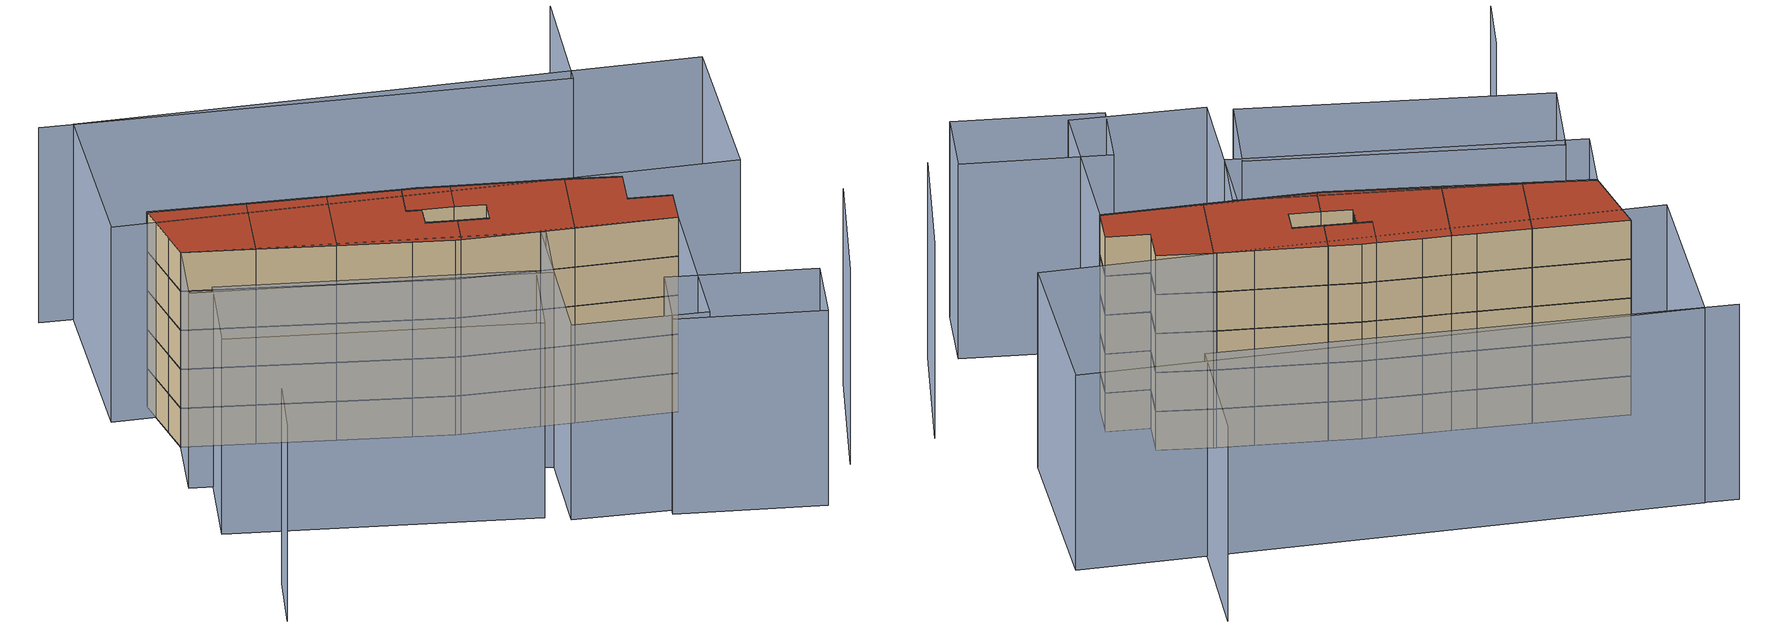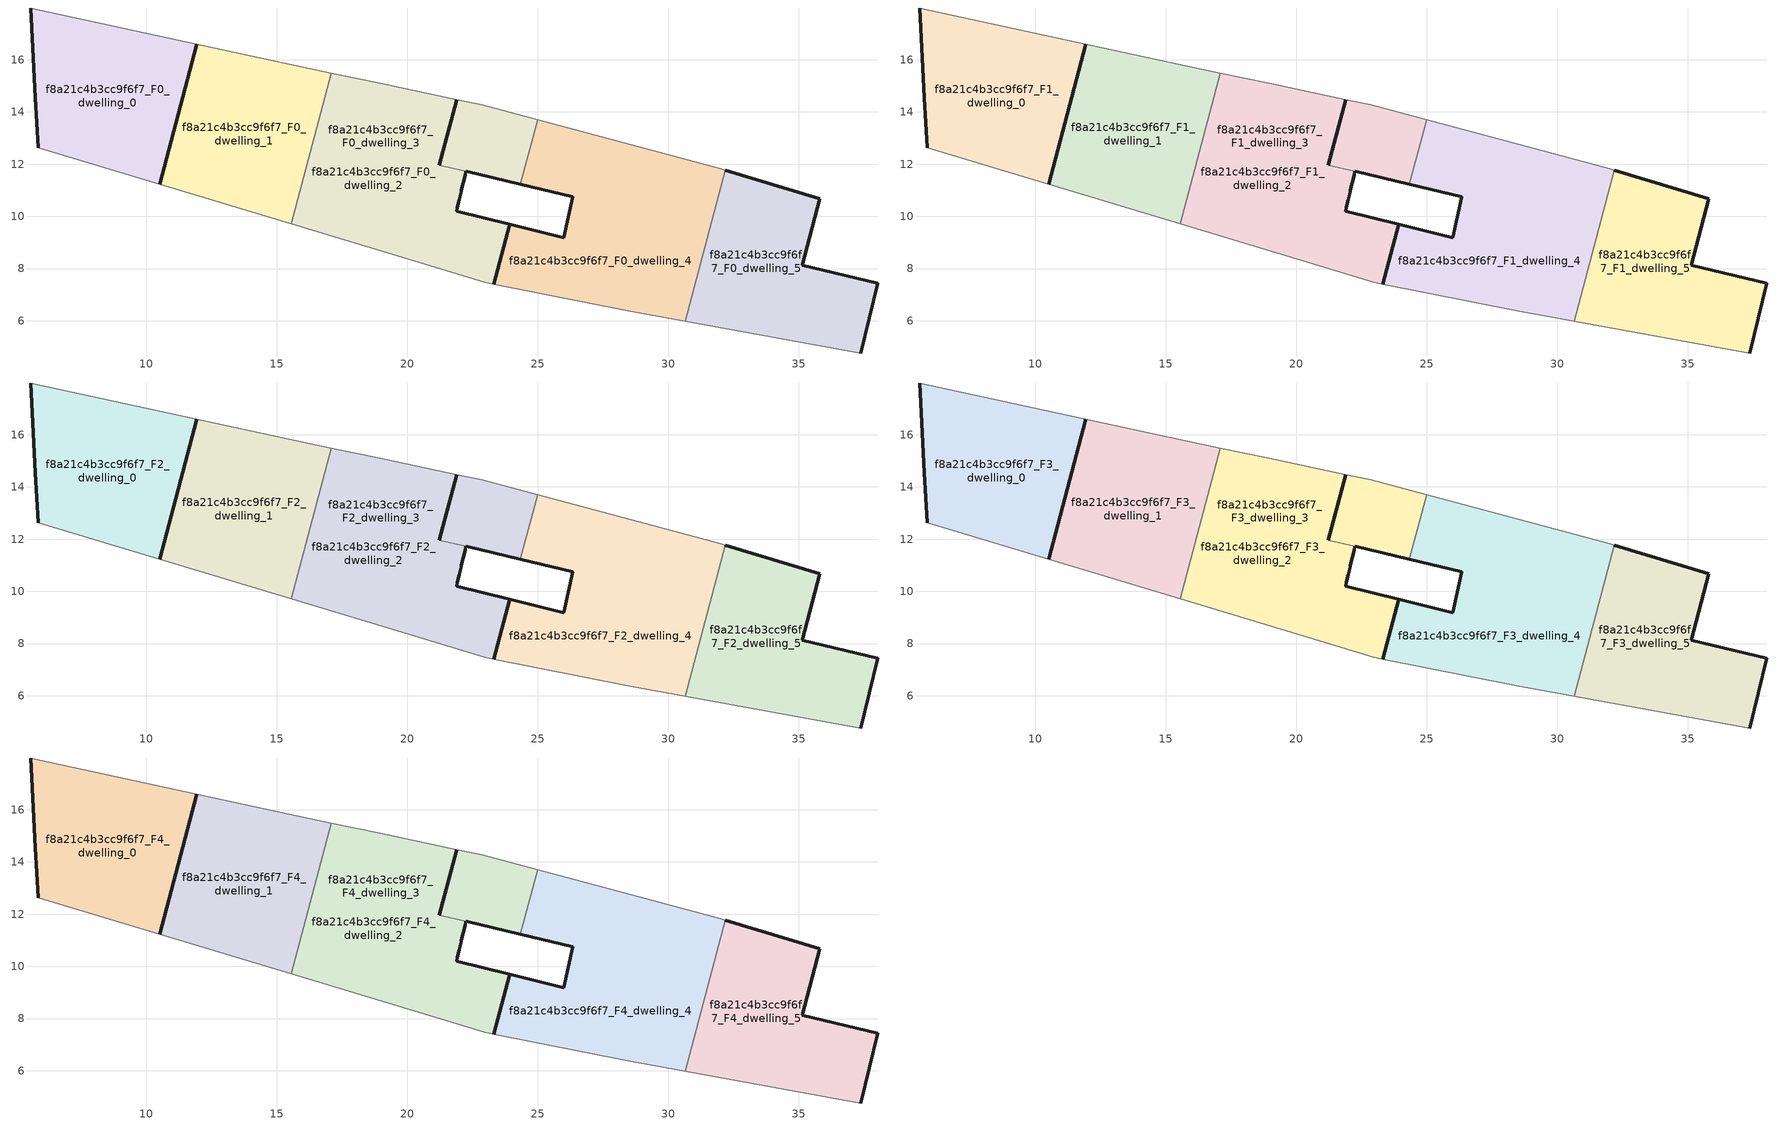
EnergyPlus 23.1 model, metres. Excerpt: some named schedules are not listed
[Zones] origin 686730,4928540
f8a21c4b3cc9f6f7_F0_dwelling_0
 floor ground (EU_floor_Construction): 10.51,11.23 11.94,16.6 5.58,17.99 5.75,14.54 5.85,12.63 z0
 wall outside (EU_wall_Construction): 5.85,12.63 5.75,14.54 5.58,17.99 / 11.94,16.6 10.51,11.23 z0:3
 wall adiabatic (EU_wall_Construction): 10.51,11.23 5.85,12.63 / 5.58,17.99 11.94,16.6 z0:3
f8a21c4b3cc9f6f7_F0_dwelling_1
 floor ground (EU_floor_Construction): 15.55,9.71 17.09,15.49 15.47,15.83 11.94,16.6 10.51,11.23 z0
 wall outside (EU_wall_Construction): 10.51,11.23 11.94,16.6 z0:3
 wall adiabatic (EU_wall_Construction): 15.55,9.71 10.51,11.23 / 11.94,16.6 15.47,15.83 17.09,15.49 z0:3
 wall to f8a21c4b3cc9f6f7_F0_dwelling_2 (EU_wall_Construction): 17.09,15.49 15.55,9.71 z0:3
f8a21c4b3cc9f6f7_F0_dwelling_2
 floor ground (EU_floor_Construction): 23.31,7.41 23.92,9.7 21.89,10.21 21.92,10.35 21.99,10.64 22.06,10.93 22.07,10.96 22.07,11 22.14,11.29 22.21,11.58 22.25,11.72 21.23,11.97 21.9,14.48 18.97,15.09 17.09,15.49 15.55,9.71 20.25,8.29 22.96,7.48 z0; 24.33,11.23 24.99,13.7 22.85,14.28 21.9,14.48 21.23,11.97 22.25,11.72 z0
 wall outside (EU_wall_Construction): 21.9,14.48 21.23,11.97 / 22.25,11.72 22.21,11.58 22.14,11.29 22.07,11 22.07,10.96 22.06,10.93 21.99,10.64 21.92,10.35 21.89,10.21 23.92,9.7 23.31,7.41 z0:3
 wall adiabatic (EU_wall_Construction): 23.31,7.41 22.96,7.48 20.25,8.29 15.55,9.71 / 17.09,15.49 18.97,15.09 21.9,14.48 z0:3
 wall to f8a21c4b3cc9f6f7_F0_dwelling_3 (EU_wall_Construction): 21.23,11.97 22.25,11.72 z0:3
f8a21c4b3cc9f6f7_F0_dwelling_3
 floor ground (EU_floor_Construction): 23.31,7.41 23.92,9.7 21.89,10.21 21.92,10.35 21.99,10.64 22.06,10.93 22.07,10.96 22.07,11 22.14,11.29 22.21,11.58 22.25,11.72 21.23,11.97 21.9,14.48 18.97,15.09 17.09,15.49 15.55,9.71 20.25,8.29 22.96,7.48 z0; 24.33,11.23 24.99,13.7 22.85,14.28 21.9,14.48 21.23,11.97 22.25,11.72 z0
 wall outside (EU_wall_Construction): 21.23,11.97 21.9,14.48 / 24.33,11.23 22.25,11.72 z0:3
 wall adiabatic (EU_wall_Construction): 21.9,14.48 22.85,14.28 24.99,13.7 z0:3
 wall to f8a21c4b3cc9f6f7_F0_dwelling_4 (EU_wall_Construction): 24.99,13.7 24.33,11.23 z0:3
f8a21c4b3cc9f6f7_F0_dwelling_4
 floor ground (EU_floor_Construction): 30.64,5.99 32.19,11.77 32.02,11.83 29.65,12.46 24.99,13.7 24.33,11.23 26.35,10.75 26,9.18 23.92,9.7 23.31,7.41 28.44,6.39 z0
 wall outside (EU_wall_Construction): 23.31,7.41 23.92,9.7 26,9.18 26.35,10.75 24.33,11.23 z0:3
 wall adiabatic (EU_wall_Construction): 30.64,5.99 28.44,6.39 23.31,7.41 / 24.99,13.7 29.65,12.46 32.02,11.83 32.19,11.77 z0:3
 wall to f8a21c4b3cc9f6f7_F0_dwelling_5 (EU_wall_Construction): 32.19,11.77 30.64,5.99 z0:3
f8a21c4b3cc9f6f7_F0_dwelling_5
 floor ground (EU_floor_Construction): 37.38,4.76 38.02,7.43 35.14,8.12 35.8,10.68 32.19,11.77 30.64,5.99 z0
 wall outside (EU_wall_Construction): 32.19,11.77 35.8,10.68 35.14,8.12 38.02,7.43 37.38,4.76 z0:3
 wall adiabatic (EU_wall_Construction): 37.38,4.76 30.64,5.99 z0:3
f8a21c4b3cc9f6f7_F1_dwelling_0
 floor to f8a21c4b3cc9f6f7_F0_dwelling_0 (EU_floor_Construction): 10.51,11.23 11.94,16.6 5.58,17.99 5.75,14.54 5.85,12.63 z3
 wall outside (EU_wall_Construction): 5.85,12.63 5.75,14.54 5.58,17.99 / 11.94,16.6 10.51,11.23 z3:6
 wall adiabatic (EU_wall_Construction): 10.51,11.23 5.85,12.63 / 5.58,17.99 11.94,16.6 z3:6
f8a21c4b3cc9f6f7_F1_dwelling_1
 floor to f8a21c4b3cc9f6f7_F0_dwelling_1 (EU_floor_Construction): 15.55,9.71 17.09,15.49 15.47,15.83 11.94,16.6 10.51,11.23 z3
 wall outside (EU_wall_Construction): 10.51,11.23 11.94,16.6 z3:6
 wall adiabatic (EU_wall_Construction): 15.55,9.71 10.51,11.23 / 11.94,16.6 15.47,15.83 17.09,15.49 z3:6
 wall to f8a21c4b3cc9f6f7_F1_dwelling_2 (EU_wall_Construction): 17.09,15.49 15.55,9.71 z3:6
f8a21c4b3cc9f6f7_F1_dwelling_2
 floor outside (EU_floor_Construction): 23.31,7.41 23.92,9.7 21.89,10.21 21.92,10.35 21.99,10.64 22.06,10.93 22.07,10.96 22.07,11 22.14,11.29 22.21,11.58 22.25,11.72 21.23,11.97 21.9,14.48 18.97,15.09 17.09,15.49 15.55,9.71 20.25,8.29 22.96,7.48 z3; 24.33,11.23 24.99,13.7 22.85,14.28 21.9,14.48 21.23,11.97 22.25,11.72 z3
 wall outside (EU_wall_Construction): 21.9,14.48 21.23,11.97 / 22.25,11.72 22.21,11.58 22.14,11.29 22.07,11 22.07,10.96 22.06,10.93 21.99,10.64 21.92,10.35 21.89,10.21 23.92,9.7 23.31,7.41 z3:6
 wall adiabatic (EU_wall_Construction): 23.31,7.41 22.96,7.48 20.25,8.29 15.55,9.71 / 17.09,15.49 18.97,15.09 21.9,14.48 z3:6
 wall to f8a21c4b3cc9f6f7_F1_dwelling_3 (EU_wall_Construction): 21.23,11.97 22.25,11.72 z3:6
f8a21c4b3cc9f6f7_F1_dwelling_3
 floor to f8a21c4b3cc9f6f7_F0_dwelling_3 (EU_floor_Construction): 23.31,7.41 23.92,9.7 21.89,10.21 21.92,10.35 21.99,10.64 22.06,10.93 22.07,10.96 22.07,11 22.14,11.29 22.21,11.58 22.25,11.72 21.23,11.97 21.9,14.48 18.97,15.09 17.09,15.49 15.55,9.71 20.25,8.29 22.96,7.48 z3; 24.33,11.23 24.99,13.7 22.85,14.28 21.9,14.48 21.23,11.97 22.25,11.72 z3
 wall outside (EU_wall_Construction): 21.23,11.97 21.9,14.48 / 24.33,11.23 22.25,11.72 z3:6
 wall adiabatic (EU_wall_Construction): 21.9,14.48 22.85,14.28 24.99,13.7 z3:6
 wall to f8a21c4b3cc9f6f7_F1_dwelling_4 (EU_wall_Construction): 24.99,13.7 24.33,11.23 z3:6
f8a21c4b3cc9f6f7_F1_dwelling_4
 floor to f8a21c4b3cc9f6f7_F0_dwelling_4 (EU_floor_Construction): 30.64,5.99 32.19,11.77 32.02,11.83 29.65,12.46 24.99,13.7 24.33,11.23 26.35,10.75 26,9.18 23.92,9.7 23.31,7.41 28.44,6.39 z3
 wall outside (EU_wall_Construction): 23.31,7.41 23.92,9.7 26,9.18 26.35,10.75 24.33,11.23 z3:6
 wall adiabatic (EU_wall_Construction): 30.64,5.99 28.44,6.39 23.31,7.41 / 24.99,13.7 29.65,12.46 32.02,11.83 32.19,11.77 z3:6
 wall to f8a21c4b3cc9f6f7_F1_dwelling_5 (EU_wall_Construction): 32.19,11.77 30.64,5.99 z3:6
f8a21c4b3cc9f6f7_F1_dwelling_5
 floor to f8a21c4b3cc9f6f7_F0_dwelling_5 (EU_floor_Construction): 37.38,4.76 38.02,7.43 35.14,8.12 35.8,10.68 32.19,11.77 30.64,5.99 z3
 wall outside (EU_wall_Construction): 32.19,11.77 35.8,10.68 35.14,8.12 38.02,7.43 37.38,4.76 z3:6
 wall adiabatic (EU_wall_Construction): 37.38,4.76 30.64,5.99 z3:6
f8a21c4b3cc9f6f7_F2_dwelling_0
 floor to f8a21c4b3cc9f6f7_F1_dwelling_0 (EU_floor_Construction): 10.51,11.23 11.94,16.6 5.58,17.99 5.75,14.54 5.85,12.63 z6
 wall outside (EU_wall_Construction): 5.85,12.63 5.75,14.54 5.58,17.99 / 11.94,16.6 10.51,11.23 z6:9
 wall adiabatic (EU_wall_Construction): 10.51,11.23 5.85,12.63 / 5.58,17.99 11.94,16.6 z6:9
f8a21c4b3cc9f6f7_F2_dwelling_1
 floor to f8a21c4b3cc9f6f7_F1_dwelling_1 (EU_floor_Construction): 15.55,9.71 17.09,15.49 15.47,15.83 11.94,16.6 10.51,11.23 z6
 wall outside (EU_wall_Construction): 10.51,11.23 11.94,16.6 z6:9
 wall adiabatic (EU_wall_Construction): 15.55,9.71 10.51,11.23 / 11.94,16.6 15.47,15.83 17.09,15.49 z6:9
 wall to f8a21c4b3cc9f6f7_F2_dwelling_2 (EU_wall_Construction): 17.09,15.49 15.55,9.71 z6:9
f8a21c4b3cc9f6f7_F2_dwelling_2
 floor outside (EU_floor_Construction): 23.31,7.41 23.92,9.7 21.89,10.21 21.92,10.35 21.99,10.64 22.06,10.93 22.07,10.96 22.07,11 22.14,11.29 22.21,11.58 22.25,11.72 21.23,11.97 21.9,14.48 18.97,15.09 17.09,15.49 15.55,9.71 20.25,8.29 22.96,7.48 z6; 24.33,11.23 24.99,13.7 22.85,14.28 21.9,14.48 21.23,11.97 22.25,11.72 z6
 wall outside (EU_wall_Construction): 21.9,14.48 21.23,11.97 / 22.25,11.72 22.21,11.58 22.14,11.29 22.07,11 22.07,10.96 22.06,10.93 21.99,10.64 21.92,10.35 21.89,10.21 23.92,9.7 23.31,7.41 z6:9
 wall adiabatic (EU_wall_Construction): 23.31,7.41 22.96,7.48 20.25,8.29 15.55,9.71 / 17.09,15.49 18.97,15.09 21.9,14.48 z6:9
 wall to f8a21c4b3cc9f6f7_F2_dwelling_3 (EU_wall_Construction): 21.23,11.97 22.25,11.72 z6:9
f8a21c4b3cc9f6f7_F2_dwelling_3
 floor to f8a21c4b3cc9f6f7_F1_dwelling_3 (EU_floor_Construction): 23.31,7.41 23.92,9.7 21.89,10.21 21.92,10.35 21.99,10.64 22.06,10.93 22.07,10.96 22.07,11 22.14,11.29 22.21,11.58 22.25,11.72 21.23,11.97 21.9,14.48 18.97,15.09 17.09,15.49 15.55,9.71 20.25,8.29 22.96,7.48 z6; 24.33,11.23 24.99,13.7 22.85,14.28 21.9,14.48 21.23,11.97 22.25,11.72 z6
 wall outside (EU_wall_Construction): 21.23,11.97 21.9,14.48 / 24.33,11.23 22.25,11.72 z6:9
 wall adiabatic (EU_wall_Construction): 21.9,14.48 22.85,14.28 24.99,13.7 z6:9
 wall to f8a21c4b3cc9f6f7_F2_dwelling_4 (EU_wall_Construction): 24.99,13.7 24.33,11.23 z6:9
f8a21c4b3cc9f6f7_F2_dwelling_4
 floor to f8a21c4b3cc9f6f7_F1_dwelling_4 (EU_floor_Construction): 30.64,5.99 32.19,11.77 32.02,11.83 29.65,12.46 24.99,13.7 24.33,11.23 26.35,10.75 26,9.18 23.92,9.7 23.31,7.41 28.44,6.39 z6
 wall outside (EU_wall_Construction): 23.31,7.41 23.92,9.7 26,9.18 26.35,10.75 24.33,11.23 z6:9
 wall adiabatic (EU_wall_Construction): 30.64,5.99 28.44,6.39 23.31,7.41 / 24.99,13.7 29.65,12.46 32.02,11.83 32.19,11.77 z6:9
 wall to f8a21c4b3cc9f6f7_F2_dwelling_5 (EU_wall_Construction): 32.19,11.77 30.64,5.99 z6:9
f8a21c4b3cc9f6f7_F2_dwelling_5
 floor to f8a21c4b3cc9f6f7_F1_dwelling_5 (EU_floor_Construction): 37.38,4.76 38.02,7.43 35.14,8.12 35.8,10.68 32.19,11.77 30.64,5.99 z6
 wall outside (EU_wall_Construction): 32.19,11.77 35.8,10.68 35.14,8.12 38.02,7.43 37.38,4.76 z6:9
 wall adiabatic (EU_wall_Construction): 37.38,4.76 30.64,5.99 z6:9
f8a21c4b3cc9f6f7_F3_dwelling_0
 floor to f8a21c4b3cc9f6f7_F2_dwelling_0 (EU_floor_Construction): 10.51,11.23 11.94,16.6 5.58,17.99 5.75,14.54 5.85,12.63 z9
 wall outside (EU_wall_Construction): 5.85,12.63 5.75,14.54 5.58,17.99 / 11.94,16.6 10.51,11.23 z9:12
 wall adiabatic (EU_wall_Construction): 10.51,11.23 5.85,12.63 / 5.58,17.99 11.94,16.6 z9:12
f8a21c4b3cc9f6f7_F3_dwelling_1
 floor to f8a21c4b3cc9f6f7_F2_dwelling_1 (EU_floor_Construction): 15.55,9.71 17.09,15.49 15.47,15.83 11.94,16.6 10.51,11.23 z9
 wall outside (EU_wall_Construction): 10.51,11.23 11.94,16.6 z9:12
 wall adiabatic (EU_wall_Construction): 15.55,9.71 10.51,11.23 / 11.94,16.6 15.47,15.83 17.09,15.49 z9:12
 wall to f8a21c4b3cc9f6f7_F3_dwelling_2 (EU_wall_Construction): 17.09,15.49 15.55,9.71 z9:12
f8a21c4b3cc9f6f7_F3_dwelling_2
 floor outside (EU_floor_Construction): 23.31,7.41 23.92,9.7 21.89,10.21 21.92,10.35 21.99,10.64 22.06,10.93 22.07,10.96 22.07,11 22.14,11.29 22.21,11.58 22.25,11.72 21.23,11.97 21.9,14.48 18.97,15.09 17.09,15.49 15.55,9.71 20.25,8.29 22.96,7.48 z9; 24.33,11.23 24.99,13.7 22.85,14.28 21.9,14.48 21.23,11.97 22.25,11.72 z9
 wall outside (EU_wall_Construction): 21.9,14.48 21.23,11.97 / 22.25,11.72 22.21,11.58 22.14,11.29 22.07,11 22.07,10.96 22.06,10.93 21.99,10.64 21.92,10.35 21.89,10.21 23.92,9.7 23.31,7.41 z9:12
 wall adiabatic (EU_wall_Construction): 23.31,7.41 22.96,7.48 20.25,8.29 15.55,9.71 / 17.09,15.49 18.97,15.09 21.9,14.48 z9:12
 wall to f8a21c4b3cc9f6f7_F3_dwelling_3 (EU_wall_Construction): 21.23,11.97 22.25,11.72 z9:12
f8a21c4b3cc9f6f7_F3_dwelling_3
 floor to f8a21c4b3cc9f6f7_F2_dwelling_3 (EU_floor_Construction): 23.31,7.41 23.92,9.7 21.89,10.21 21.92,10.35 21.99,10.64 22.06,10.93 22.07,10.96 22.07,11 22.14,11.29 22.21,11.58 22.25,11.72 21.23,11.97 21.9,14.48 18.97,15.09 17.09,15.49 15.55,9.71 20.25,8.29 22.96,7.48 z9; 24.33,11.23 24.99,13.7 22.85,14.28 21.9,14.48 21.23,11.97 22.25,11.72 z9
 wall outside (EU_wall_Construction): 21.23,11.97 21.9,14.48 / 24.33,11.23 22.25,11.72 z9:12
 wall adiabatic (EU_wall_Construction): 21.9,14.48 22.85,14.28 24.99,13.7 z9:12
 wall to f8a21c4b3cc9f6f7_F3_dwelling_4 (EU_wall_Construction): 24.99,13.7 24.33,11.23 z9:12
f8a21c4b3cc9f6f7_F3_dwelling_4
 floor to f8a21c4b3cc9f6f7_F2_dwelling_4 (EU_floor_Construction): 30.64,5.99 32.19,11.77 32.02,11.83 29.65,12.46 24.99,13.7 24.33,11.23 26.35,10.75 26,9.18 23.92,9.7 23.31,7.41 28.44,6.39 z9
 wall outside (EU_wall_Construction): 23.31,7.41 23.92,9.7 26,9.18 26.35,10.75 24.33,11.23 z9:12
 wall adiabatic (EU_wall_Construction): 30.64,5.99 28.44,6.39 23.31,7.41 / 24.99,13.7 29.65,12.46 32.02,11.83 32.19,11.77 z9:12
 wall to f8a21c4b3cc9f6f7_F3_dwelling_5 (EU_wall_Construction): 32.19,11.77 30.64,5.99 z9:12
f8a21c4b3cc9f6f7_F3_dwelling_5
 floor to f8a21c4b3cc9f6f7_F2_dwelling_5 (EU_floor_Construction): 37.38,4.76 38.02,7.43 35.14,8.12 35.8,10.68 32.19,11.77 30.64,5.99 z9
 wall outside (EU_wall_Construction): 32.19,11.77 35.8,10.68 35.14,8.12 38.02,7.43 37.38,4.76 z9:12
 wall adiabatic (EU_wall_Construction): 37.38,4.76 30.64,5.99 z9:12
f8a21c4b3cc9f6f7_F4_dwelling_0
 floor to f8a21c4b3cc9f6f7_F3_dwelling_0 (EU_floor_Construction): 10.51,11.23 11.94,16.6 5.58,17.99 5.75,14.54 5.85,12.63 z12
 wall outside (EU_wall_Construction): 5.85,12.63 5.75,14.54 5.58,17.99 / 11.94,16.6 10.51,11.23 z12:15
 wall adiabatic (EU_wall_Construction): 10.51,11.23 5.85,12.63 / 5.58,17.99 11.94,16.6 z12:15
 roof outside (EU_roof_Construction): 11.94,16.6 10.51,11.23 5.85,12.63 5.75,14.54 5.58,17.99 z15
f8a21c4b3cc9f6f7_F4_dwelling_1
 floor to f8a21c4b3cc9f6f7_F3_dwelling_1 (EU_floor_Construction): 15.55,9.71 17.09,15.49 15.47,15.83 11.94,16.6 10.51,11.23 z12
 wall outside (EU_wall_Construction): 10.51,11.23 11.94,16.6 z12:15
 wall adiabatic (EU_wall_Construction): 15.55,9.71 10.51,11.23 / 11.94,16.6 15.47,15.83 17.09,15.49 z12:15
 wall to f8a21c4b3cc9f6f7_F4_dwelling_2 (EU_wall_Construction): 17.09,15.49 15.55,9.71 z12:15
 roof outside (EU_roof_Construction): 17.09,15.49 15.55,9.71 10.51,11.23 11.94,16.6 15.47,15.83 z15
f8a21c4b3cc9f6f7_F4_dwelling_2
 floor outside (EU_floor_Construction): 23.31,7.41 23.92,9.7 21.89,10.21 21.92,10.35 21.99,10.64 22.06,10.93 22.07,10.96 22.07,11 22.14,11.29 22.21,11.58 22.25,11.72 21.23,11.97 21.9,14.48 18.97,15.09 17.09,15.49 15.55,9.71 20.25,8.29 22.96,7.48 z12; 24.33,11.23 24.99,13.7 22.85,14.28 21.9,14.48 21.23,11.97 22.25,11.72 z12
 wall outside (EU_wall_Construction): 21.9,14.48 21.23,11.97 / 22.25,11.72 22.21,11.58 22.14,11.29 22.07,11 22.07,10.96 22.06,10.93 21.99,10.64 21.92,10.35 21.89,10.21 23.92,9.7 23.31,7.41 z12:15
 wall adiabatic (EU_wall_Construction): 23.31,7.41 22.96,7.48 20.25,8.29 15.55,9.71 / 17.09,15.49 18.97,15.09 21.9,14.48 z12:15
 wall to f8a21c4b3cc9f6f7_F4_dwelling_3 (EU_wall_Construction): 21.23,11.97 22.25,11.72 z12:15
 roof outside (EU_roof_Construction): 24.99,13.7 24.33,11.23 22.25,11.72 21.23,11.97 21.9,14.48 22.85,14.28 z15; 21.9,14.48 21.23,11.97 22.25,11.72 22.21,11.58 22.14,11.29 22.07,11 22.07,10.96 22.06,10.93 21.99,10.64 21.92,10.35 21.89,10.21 23.92,9.7 23.31,7.41 22.96,7.48 20.25,8.29 15.55,9.71 17.09,15.49 18.97,15.09 z15
f8a21c4b3cc9f6f7_F4_dwelling_3
 floor to f8a21c4b3cc9f6f7_F3_dwelling_3 (EU_floor_Construction): 23.31,7.41 23.92,9.7 21.89,10.21 21.92,10.35 21.99,10.64 22.06,10.93 22.07,10.96 22.07,11 22.14,11.29 22.21,11.58 22.25,11.72 21.23,11.97 21.9,14.48 18.97,15.09 17.09,15.49 15.55,9.71 20.25,8.29 22.96,7.48 z12; 24.33,11.23 24.99,13.7 22.85,14.28 21.9,14.48 21.23,11.97 22.25,11.72 z12
 wall outside (EU_wall_Construction): 21.23,11.97 21.9,14.48 / 24.33,11.23 22.25,11.72 z12:15
 wall adiabatic (EU_wall_Construction): 21.9,14.48 22.85,14.28 24.99,13.7 z12:15
 wall to f8a21c4b3cc9f6f7_F4_dwelling_4 (EU_wall_Construction): 24.99,13.7 24.33,11.23 z12:15
 roof outside (EU_roof_Construction): 24.99,13.7 24.33,11.23 22.25,11.72 21.23,11.97 21.9,14.48 22.85,14.28 z15; 21.9,14.48 21.23,11.97 22.25,11.72 22.21,11.58 22.14,11.29 22.07,11 22.07,10.96 22.06,10.93 21.99,10.64 21.92,10.35 21.89,10.21 23.92,9.7 23.31,7.41 22.96,7.48 20.25,8.29 15.55,9.71 17.09,15.49 18.97,15.09 z15
f8a21c4b3cc9f6f7_F4_dwelling_4
 floor to f8a21c4b3cc9f6f7_F3_dwelling_4 (EU_floor_Construction): 30.64,5.99 32.19,11.77 32.02,11.83 29.65,12.46 24.99,13.7 24.33,11.23 26.35,10.75 26,9.18 23.92,9.7 23.31,7.41 28.44,6.39 z12
 wall outside (EU_wall_Construction): 23.31,7.41 23.92,9.7 26,9.18 26.35,10.75 24.33,11.23 z12:15
 wall adiabatic (EU_wall_Construction): 30.64,5.99 28.44,6.39 23.31,7.41 / 24.99,13.7 29.65,12.46 32.02,11.83 32.19,11.77 z12:15
 wall to f8a21c4b3cc9f6f7_F4_dwelling_5 (EU_wall_Construction): 32.19,11.77 30.64,5.99 z12:15
 roof outside (EU_roof_Construction): 32.02,11.83 32.19,11.77 30.64,5.99 28.44,6.39 23.31,7.41 23.92,9.7 26,9.18 26.35,10.75 24.33,11.23 24.99,13.7 29.65,12.46 z15
f8a21c4b3cc9f6f7_F4_dwelling_5
 floor to f8a21c4b3cc9f6f7_F3_dwelling_5 (EU_floor_Construction): 37.38,4.76 38.02,7.43 35.14,8.12 35.8,10.68 32.19,11.77 30.64,5.99 z12
 wall outside (EU_wall_Construction): 32.19,11.77 35.8,10.68 35.14,8.12 38.02,7.43 37.38,4.76 z12:15
 wall adiabatic (EU_wall_Construction): 37.38,4.76 30.64,5.99 z12:15
 roof outside (EU_roof_Construction): 35.8,10.68 35.14,8.12 38.02,7.43 37.38,4.76 30.64,5.99 32.19,11.77 z15
shading: 4.64,-9.22 5.95,-4.94 / 45.43,-5.12 48.57,4.05 / 38.92,31.36 37.13,22.77 / 37.13,22.77 2.77,29.92 / 24.69,-3.81 4.5,2.01 / 4.5,2.01 6.22,8 / 6.22,8 26.42,2.18 / 26.42,2.18 24.69,-3.81 / 42.32,-9.14 32.54,-6.49 / 32.54,-6.49 33.87,-1.59 / 33.87,-1.59 43.65,-4.24 / 43.65,-4.24 42.32,-9.14 / 26.19,-4.71 28.47,6.57 / 28.47,6.57 37.38,4.77 / 37.38,4.77 35.1,-6.51 / 35.1,-6.51 26.19,-4.71 / 5.01,29.48 45.88,22.11 / 45.88,22.11 43.65,9.73 / 43.65,9.73 2.78,17.1 / 2.78,17.1 5.01,29.48 / 5.85,12.64 28.76,6.3 / 28.76,6.3 27.46,1.6 / 27.46,1.6 4.55,7.94 / 4.55,7.94 5.85,12.64 z0:15
[Building]
EU S2 Campaign: North Axis=0; Terrain=City; Solar Distribution=FullExterior
[Site:Location]
Bologna: Latitude=44.5; Longitude=11.25; Time Zone=1; Elevation=37
[SizingPeriod:WeatherFileDays]
AnnualSizingPeriod: Begin Month=1; Begin Day of Month=1; End Month=12; End Day of Month=31; Day of Week for Start Day=Monday; Use Weather File Daylight Saving Period=No; Use Weather File Rain and Snow Indicators=No
[MATERIAL]
EU_InternalMass_Material: Roughness=MediumRough; Thickness=0.1; Conductivity=1; Density=1800; Specific Heat=900; Thermal Absorptance=0.9; Solar Absorptance=0.7; Visible Absorptance=0.7
[MATERIAL:NOMASS] Roughness=MediumRough; Thermal Absorptance=0.9; Solar Absorptance=0.7; Visible Absorptance=0.7
Name | Thermal Resistance
EU_wall_NoMass | 0.779417
EU_roof_NoMass | 0.435466
EU_floor_NoMass | 0.588222
[CONSTRUCTION]
EU_wall_Construction: EU_wall_NoMass
EU_roof_Construction: EU_roof_NoMass
EU_floor_Construction: EU_floor_NoMass
EU_InternalMass_Construction: EU_InternalMass_Material
[ZONE] Type=1; Multiplier=1; Ceiling Height=autocalculate; Floor Area=autocalculate; Part of Total Floor Area=Yes
Name | Volume
f8a21c4b3cc9f6f7_F0_dwelling_0; f8a21c4b3cc9f6f7_F1_dwelling_0; f8a21c4b3cc9f6f7_F2_dwelling_0; f8a21c4b3cc9f6f7_F3_dwelling_0; f8a21c4b3cc9f6f7_F4_dwelling_0 | 91.0012
f8a21c4b3cc9f6f7_F0_dwelling_1 | 91.0166
f8a21c4b3cc9f6f7_F1_dwelling_1; f8a21c4b3cc9f6f7_F2_dwelling_1; f8a21c4b3cc9f6f7_F3_dwelling_1; f8a21c4b3cc9f6f7_F4_dwelling_1 | 91.0159
f8a21c4b3cc9f6f7_F0_dwelling_2; f8a21c4b3cc9f6f7_F1_dwelling_2; f8a21c4b3cc9f6f7_F2_dwelling_2; f8a21c4b3cc9f6f7_F3_dwelling_2; f8a21c4b3cc9f6f7_F4_dwelling_2; f8a21c4b3cc9f6f7_F0_dwelling_3; f8a21c4b3cc9f6f7_F1_dwelling_3; f8a21c4b3cc9f6f7_F2_dwelling_3; f8a21c4b3cc9f6f7_F3_dwelling_3; f8a21c4b3cc9f6f7_F4_dwelling_3 | 143.085
f8a21c4b3cc9f6f7_F0_dwelling_4 | 129.934
f8a21c4b3cc9f6f7_F1_dwelling_4; f8a21c4b3cc9f6f7_F2_dwelling_4; f8a21c4b3cc9f6f7_F3_dwelling_4; f8a21c4b3cc9f6f7_F4_dwelling_4 | 129.935
f8a21c4b3cc9f6f7_F0_dwelling_5 | 91.0093
f8a21c4b3cc9f6f7_F1_dwelling_5; f8a21c4b3cc9f6f7_F2_dwelling_5; f8a21c4b3cc9f6f7_F3_dwelling_5; f8a21c4b3cc9f6f7_F4_dwelling_5 | 91.0085
[INTERNALMASS] Construction=EU_InternalMass_Construction
Name | Zone or ZoneList | Surface Area
f8a21c4b3cc9f6f7_F0_dwelling_0_EU_InternalMass | f8a21c4b3cc9f6f7_F0_dwelling_0 | 30.3335
f8a21c4b3cc9f6f7_F0_dwelling_1_EU_InternalMass | f8a21c4b3cc9f6f7_F0_dwelling_1 | 30.3384
f8a21c4b3cc9f6f7_F0_dwelling_2_EU_InternalMass | f8a21c4b3cc9f6f7_F0_dwelling_2 | 39.4216
f8a21c4b3cc9f6f7_F0_dwelling_3_EU_InternalMass | f8a21c4b3cc9f6f7_F0_dwelling_3 | 8.27287
f8a21c4b3cc9f6f7_F0_dwelling_4_EU_InternalMass | f8a21c4b3cc9f6f7_F0_dwelling_4 | 43.3116
f8a21c4b3cc9f6f7_F0_dwelling_5_EU_InternalMass | f8a21c4b3cc9f6f7_F0_dwelling_5 | 30.3362
f8a21c4b3cc9f6f7_F1_dwelling_0_EU_InternalMass | f8a21c4b3cc9f6f7_F1_dwelling_0 | 30.3335
f8a21c4b3cc9f6f7_F1_dwelling_1_EU_InternalMass | f8a21c4b3cc9f6f7_F1_dwelling_1 | 30.3384
f8a21c4b3cc9f6f7_F1_dwelling_2_EU_InternalMass | f8a21c4b3cc9f6f7_F1_dwelling_2 | 39.4216
f8a21c4b3cc9f6f7_F1_dwelling_3_EU_InternalMass | f8a21c4b3cc9f6f7_F1_dwelling_3 | 8.27287
f8a21c4b3cc9f6f7_F1_dwelling_4_EU_InternalMass | f8a21c4b3cc9f6f7_F1_dwelling_4 | 43.3116
f8a21c4b3cc9f6f7_F1_dwelling_5_EU_InternalMass | f8a21c4b3cc9f6f7_F1_dwelling_5 | 30.3362
f8a21c4b3cc9f6f7_F2_dwelling_0_EU_InternalMass | f8a21c4b3cc9f6f7_F2_dwelling_0 | 30.3335
f8a21c4b3cc9f6f7_F2_dwelling_1_EU_InternalMass | f8a21c4b3cc9f6f7_F2_dwelling_1 | 30.3384
f8a21c4b3cc9f6f7_F2_dwelling_2_EU_InternalMass | f8a21c4b3cc9f6f7_F2_dwelling_2 | 39.4216
f8a21c4b3cc9f6f7_F2_dwelling_3_EU_InternalMass | f8a21c4b3cc9f6f7_F2_dwelling_3 | 8.27287
f8a21c4b3cc9f6f7_F2_dwelling_4_EU_InternalMass | f8a21c4b3cc9f6f7_F2_dwelling_4 | 43.3116
f8a21c4b3cc9f6f7_F2_dwelling_5_EU_InternalMass | f8a21c4b3cc9f6f7_F2_dwelling_5 | 30.3362
f8a21c4b3cc9f6f7_F3_dwelling_0_EU_InternalMass | f8a21c4b3cc9f6f7_F3_dwelling_0 | 30.3335
f8a21c4b3cc9f6f7_F3_dwelling_1_EU_InternalMass | f8a21c4b3cc9f6f7_F3_dwelling_1 | 30.3384
f8a21c4b3cc9f6f7_F3_dwelling_2_EU_InternalMass | f8a21c4b3cc9f6f7_F3_dwelling_2 | 39.4216
f8a21c4b3cc9f6f7_F3_dwelling_3_EU_InternalMass | f8a21c4b3cc9f6f7_F3_dwelling_3 | 8.27287
f8a21c4b3cc9f6f7_F3_dwelling_4_EU_InternalMass | f8a21c4b3cc9f6f7_F3_dwelling_4 | 43.3116
f8a21c4b3cc9f6f7_F3_dwelling_5_EU_InternalMass | f8a21c4b3cc9f6f7_F3_dwelling_5 | 30.3362
f8a21c4b3cc9f6f7_F4_dwelling_0_EU_InternalMass | f8a21c4b3cc9f6f7_F4_dwelling_0 | 30.3335
f8a21c4b3cc9f6f7_F4_dwelling_1_EU_InternalMass | f8a21c4b3cc9f6f7_F4_dwelling_1 | 30.3384
f8a21c4b3cc9f6f7_F4_dwelling_2_EU_InternalMass | f8a21c4b3cc9f6f7_F4_dwelling_2 | 39.4216
f8a21c4b3cc9f6f7_F4_dwelling_3_EU_InternalMass | f8a21c4b3cc9f6f7_F4_dwelling_3 | 8.27287
f8a21c4b3cc9f6f7_F4_dwelling_4_EU_InternalMass | f8a21c4b3cc9f6f7_F4_dwelling_4 | 43.3116
f8a21c4b3cc9f6f7_F4_dwelling_5_EU_InternalMass | f8a21c4b3cc9f6f7_F4_dwelling_5 | 30.3362
[OTHEREQUIPMENT] Fuel Type=Electricity; Design Level Calculation Method=Watts/Area; Power per Zone Floor Area=1; Fraction Latent=0; Fraction Radiant=0; Fraction Lost=0; Carbon Dioxide Generation Rate=0; EndUse Subcategory=EU_Step8_InternalGains
Name | Zone or ZoneList or Space or SpaceList | Schedule
EU_Step8_InternalGain_f8a21c4b3cc9f6f7_F0_dwelling_0_f000 | f8a21c4b3cc9f6f7_F0_dwelling_0 | EU_Step8_GainSchedule_f8a21c4b3cc9f6f7_F0_dwelling_0_f000
EU_Step8_InternalGain_f8a21c4b3cc9f6f7_F0_dwelling_1_f000 | f8a21c4b3cc9f6f7_F0_dwelling_1 | EU_Step8_GainSchedule_f8a21c4b3cc9f6f7_F0_dwelling_1_f000
EU_Step8_InternalGain_f8a21c4b3cc9f6f7_F0_dwelling_2_f000 | f8a21c4b3cc9f6f7_F0_dwelling_2 | EU_Step8_GainSchedule_f8a21c4b3cc9f6f7_F0_dwelling_2_f000
EU_Step8_InternalGain_f8a21c4b3cc9f6f7_F0_dwelling_3_f000 | f8a21c4b3cc9f6f7_F0_dwelling_3 | EU_Step8_GainSchedule_f8a21c4b3cc9f6f7_F0_dwelling_3_f000
EU_Step8_InternalGain_f8a21c4b3cc9f6f7_F0_dwelling_4_f000 | f8a21c4b3cc9f6f7_F0_dwelling_4 | EU_Step8_GainSchedule_f8a21c4b3cc9f6f7_F0_dwelling_4_f000
EU_Step8_InternalGain_f8a21c4b3cc9f6f7_F0_dwelling_5_f000 | f8a21c4b3cc9f6f7_F0_dwelling_5 | EU_Step8_GainSchedule_f8a21c4b3cc9f6f7_F0_dwelling_5_f000
EU_Step8_InternalGain_f8a21c4b3cc9f6f7_F1_dwelling_0_f000 | f8a21c4b3cc9f6f7_F1_dwelling_0 | EU_Step8_GainSchedule_f8a21c4b3cc9f6f7_F1_dwelling_0_f000
EU_Step8_InternalGain_f8a21c4b3cc9f6f7_F1_dwelling_1_f000 | f8a21c4b3cc9f6f7_F1_dwelling_1 | EU_Step8_GainSchedule_f8a21c4b3cc9f6f7_F1_dwelling_1_f000
EU_Step8_InternalGain_f8a21c4b3cc9f6f7_F1_dwelling_2_f000 | f8a21c4b3cc9f6f7_F1_dwelling_2 | EU_Step8_GainSchedule_f8a21c4b3cc9f6f7_F1_dwelling_2_f000
EU_Step8_InternalGain_f8a21c4b3cc9f6f7_F1_dwelling_3_f000 | f8a21c4b3cc9f6f7_F1_dwelling_3 | EU_Step8_GainSchedule_f8a21c4b3cc9f6f7_F1_dwelling_3_f000
EU_Step8_InternalGain_f8a21c4b3cc9f6f7_F1_dwelling_4_f000 | f8a21c4b3cc9f6f7_F1_dwelling_4 | EU_Step8_GainSchedule_f8a21c4b3cc9f6f7_F1_dwelling_4_f000
EU_Step8_InternalGain_f8a21c4b3cc9f6f7_F1_dwelling_5_f000 | f8a21c4b3cc9f6f7_F1_dwelling_5 | EU_Step8_GainSchedule_f8a21c4b3cc9f6f7_F1_dwelling_5_f000
EU_Step8_InternalGain_f8a21c4b3cc9f6f7_F2_dwelling_0_f000 | f8a21c4b3cc9f6f7_F2_dwelling_0 | EU_Step8_GainSchedule_f8a21c4b3cc9f6f7_F2_dwelling_0_f000
EU_Step8_InternalGain_f8a21c4b3cc9f6f7_F2_dwelling_1_f000 | f8a21c4b3cc9f6f7_F2_dwelling_1 | EU_Step8_GainSchedule_f8a21c4b3cc9f6f7_F2_dwelling_1_f000
EU_Step8_InternalGain_f8a21c4b3cc9f6f7_F2_dwelling_2_f000 | f8a21c4b3cc9f6f7_F2_dwelling_2 | EU_Step8_GainSchedule_f8a21c4b3cc9f6f7_F2_dwelling_2_f000
EU_Step8_InternalGain_f8a21c4b3cc9f6f7_F2_dwelling_3_f000 | f8a21c4b3cc9f6f7_F2_dwelling_3 | EU_Step8_GainSchedule_f8a21c4b3cc9f6f7_F2_dwelling_3_f000
EU_Step8_InternalGain_f8a21c4b3cc9f6f7_F2_dwelling_4_f000 | f8a21c4b3cc9f6f7_F2_dwelling_4 | EU_Step8_GainSchedule_f8a21c4b3cc9f6f7_F2_dwelling_4_f000
EU_Step8_InternalGain_f8a21c4b3cc9f6f7_F2_dwelling_5_f000 | f8a21c4b3cc9f6f7_F2_dwelling_5 | EU_Step8_GainSchedule_f8a21c4b3cc9f6f7_F2_dwelling_5_f000
EU_Step8_InternalGain_f8a21c4b3cc9f6f7_F3_dwelling_0_f000 | f8a21c4b3cc9f6f7_F3_dwelling_0 | EU_Step8_GainSchedule_f8a21c4b3cc9f6f7_F3_dwelling_0_f000
EU_Step8_InternalGain_f8a21c4b3cc9f6f7_F3_dwelling_1_f000 | f8a21c4b3cc9f6f7_F3_dwelling_1 | EU_Step8_GainSchedule_f8a21c4b3cc9f6f7_F3_dwelling_1_f000
EU_Step8_InternalGain_f8a21c4b3cc9f6f7_F3_dwelling_2_f000 | f8a21c4b3cc9f6f7_F3_dwelling_2 | EU_Step8_GainSchedule_f8a21c4b3cc9f6f7_F3_dwelling_2_f000
EU_Step8_InternalGain_f8a21c4b3cc9f6f7_F3_dwelling_3_f000 | f8a21c4b3cc9f6f7_F3_dwelling_3 | EU_Step8_GainSchedule_f8a21c4b3cc9f6f7_F3_dwelling_3_f000
EU_Step8_InternalGain_f8a21c4b3cc9f6f7_F3_dwelling_4_f000 | f8a21c4b3cc9f6f7_F3_dwelling_4 | EU_Step8_GainSchedule_f8a21c4b3cc9f6f7_F3_dwelling_4_f000
EU_Step8_InternalGain_f8a21c4b3cc9f6f7_F3_dwelling_5_f000 | f8a21c4b3cc9f6f7_F3_dwelling_5 | EU_Step8_GainSchedule_f8a21c4b3cc9f6f7_F3_dwelling_5_f000
EU_Step8_InternalGain_f8a21c4b3cc9f6f7_F4_dwelling_0_f000 | f8a21c4b3cc9f6f7_F4_dwelling_0 | EU_Step8_GainSchedule_f8a21c4b3cc9f6f7_F4_dwelling_0_f000
EU_Step8_InternalGain_f8a21c4b3cc9f6f7_F4_dwelling_1_f000 | f8a21c4b3cc9f6f7_F4_dwelling_1 | EU_Step8_GainSchedule_f8a21c4b3cc9f6f7_F4_dwelling_1_f000
EU_Step8_InternalGain_f8a21c4b3cc9f6f7_F4_dwelling_2_f000 | f8a21c4b3cc9f6f7_F4_dwelling_2 | EU_Step8_GainSchedule_f8a21c4b3cc9f6f7_F4_dwelling_2_f000
EU_Step8_InternalGain_f8a21c4b3cc9f6f7_F4_dwelling_3_f000 | f8a21c4b3cc9f6f7_F4_dwelling_3 | EU_Step8_GainSchedule_f8a21c4b3cc9f6f7_F4_dwelling_3_f000
EU_Step8_InternalGain_f8a21c4b3cc9f6f7_F4_dwelling_4_f000 | f8a21c4b3cc9f6f7_F4_dwelling_4 | EU_Step8_GainSchedule_f8a21c4b3cc9f6f7_F4_dwelling_4_f000
EU_Step8_InternalGain_f8a21c4b3cc9f6f7_F4_dwelling_5_f000 | f8a21c4b3cc9f6f7_F4_dwelling_5 | EU_Step8_GainSchedule_f8a21c4b3cc9f6f7_F4_dwelling_5_f000
[ZONEVENTILATION:DESIGNFLOWRATE] Schedule=EU_AlwaysOn; Design Flow Rate Calculation Method=AirChanges/Hour; Air Changes per Hour=0.712058; Ventilation Type=Natural; Fan Pressure Rise=0; Fan Total Efficiency=1; Constant Term Coefficient=1; Temperature Term Coefficient=0; Velocity Term Coefficient=0; Velocity Squared Term Coefficient=0; Minimum Indoor Temperature=-100; Maximum Indoor Temperature=100; Delta Temperature=-100; Minimum Outdoor Temperature=-100; Maximum Outdoor Temperature=100; Maximum Wind Speed=40
Name | Zone or ZoneList or Space or SpaceList
EU_ConstantAir_f8a21c4b3cc9f6f7_F0_dwelling_0 | f8a21c4b3cc9f6f7_F0_dwelling_0
EU_ConstantAir_f8a21c4b3cc9f6f7_F0_dwelling_1 | f8a21c4b3cc9f6f7_F0_dwelling_1
EU_ConstantAir_f8a21c4b3cc9f6f7_F0_dwelling_2 | f8a21c4b3cc9f6f7_F0_dwelling_2
EU_ConstantAir_f8a21c4b3cc9f6f7_F0_dwelling_3 | f8a21c4b3cc9f6f7_F0_dwelling_3
EU_ConstantAir_f8a21c4b3cc9f6f7_F0_dwelling_4 | f8a21c4b3cc9f6f7_F0_dwelling_4
EU_ConstantAir_f8a21c4b3cc9f6f7_F0_dwelling_5 | f8a21c4b3cc9f6f7_F0_dwelling_5
EU_ConstantAir_f8a21c4b3cc9f6f7_F1_dwelling_0 | f8a21c4b3cc9f6f7_F1_dwelling_0
EU_ConstantAir_f8a21c4b3cc9f6f7_F1_dwelling_1 | f8a21c4b3cc9f6f7_F1_dwelling_1
EU_ConstantAir_f8a21c4b3cc9f6f7_F1_dwelling_2 | f8a21c4b3cc9f6f7_F1_dwelling_2
EU_ConstantAir_f8a21c4b3cc9f6f7_F1_dwelling_3 | f8a21c4b3cc9f6f7_F1_dwelling_3
EU_ConstantAir_f8a21c4b3cc9f6f7_F1_dwelling_4 | f8a21c4b3cc9f6f7_F1_dwelling_4
EU_ConstantAir_f8a21c4b3cc9f6f7_F1_dwelling_5 | f8a21c4b3cc9f6f7_F1_dwelling_5
EU_ConstantAir_f8a21c4b3cc9f6f7_F2_dwelling_0 | f8a21c4b3cc9f6f7_F2_dwelling_0
EU_ConstantAir_f8a21c4b3cc9f6f7_F2_dwelling_1 | f8a21c4b3cc9f6f7_F2_dwelling_1
EU_ConstantAir_f8a21c4b3cc9f6f7_F2_dwelling_2 | f8a21c4b3cc9f6f7_F2_dwelling_2
EU_ConstantAir_f8a21c4b3cc9f6f7_F2_dwelling_3 | f8a21c4b3cc9f6f7_F2_dwelling_3
EU_ConstantAir_f8a21c4b3cc9f6f7_F2_dwelling_4 | f8a21c4b3cc9f6f7_F2_dwelling_4
EU_ConstantAir_f8a21c4b3cc9f6f7_F2_dwelling_5 | f8a21c4b3cc9f6f7_F2_dwelling_5
EU_ConstantAir_f8a21c4b3cc9f6f7_F3_dwelling_0 | f8a21c4b3cc9f6f7_F3_dwelling_0
EU_ConstantAir_f8a21c4b3cc9f6f7_F3_dwelling_1 | f8a21c4b3cc9f6f7_F3_dwelling_1
EU_ConstantAir_f8a21c4b3cc9f6f7_F3_dwelling_2 | f8a21c4b3cc9f6f7_F3_dwelling_2
EU_ConstantAir_f8a21c4b3cc9f6f7_F3_dwelling_3 | f8a21c4b3cc9f6f7_F3_dwelling_3
EU_ConstantAir_f8a21c4b3cc9f6f7_F3_dwelling_4 | f8a21c4b3cc9f6f7_F3_dwelling_4
EU_ConstantAir_f8a21c4b3cc9f6f7_F3_dwelling_5 | f8a21c4b3cc9f6f7_F3_dwelling_5
EU_ConstantAir_f8a21c4b3cc9f6f7_F4_dwelling_0 | f8a21c4b3cc9f6f7_F4_dwelling_0
EU_ConstantAir_f8a21c4b3cc9f6f7_F4_dwelling_1 | f8a21c4b3cc9f6f7_F4_dwelling_1
EU_ConstantAir_f8a21c4b3cc9f6f7_F4_dwelling_2 | f8a21c4b3cc9f6f7_F4_dwelling_2
EU_ConstantAir_f8a21c4b3cc9f6f7_F4_dwelling_3 | f8a21c4b3cc9f6f7_F4_dwelling_3
EU_ConstantAir_f8a21c4b3cc9f6f7_F4_dwelling_4 | f8a21c4b3cc9f6f7_F4_dwelling_4
EU_ConstantAir_f8a21c4b3cc9f6f7_F4_dwelling_5 | f8a21c4b3cc9f6f7_F4_dwelling_5
[HVACTEMPLATE:ZONE:IDEALLOADSAIRSYSTEM] System Availability Schedule=EU_AlwaysOn; Maximum Heating Supply Air Temperature=50; Minimum Cooling Supply Air Temperature=13; Maximum Heating Supply Air Humidity Ratio=0.0156; Minimum Cooling Supply Air Humidity Ratio=0.0077; Heating Limit=NoLimit; Cooling Limit=NoLimit; Heating Availability Schedule=EU_AlwaysOn; Cooling Availability Schedule=EU_CoolingOff; Dehumidification Control Type=ConstantSensibleHeatRatio; Cooling Sensible Heat Ratio=0.7; Dehumidification Setpoint=60; Humidification Control Type=None; Humidification Setpoint=30; Outdoor Air Method=None; Outdoor Air Flow Rate per Person=0.00944; Outdoor Air Flow Rate per Zone Floor Area=0; Outdoor Air Flow Rate per Zone=0; Demand Controlled Ventilation Type=None; Outdoor Air Economizer Type=NoEconomizer; Heat Recovery Type=None; Sensible Heat Recovery Effectiveness=0.7; Latent Heat Recovery Effectiveness=0.65
Name | Template Thermostat
f8a21c4b3cc9f6f7_F0_dwelling_0 | EU_HeatOnly_f8a21c4b3cc9f6f7_F0_dwelling_0
f8a21c4b3cc9f6f7_F0_dwelling_1 | EU_HeatOnly_f8a21c4b3cc9f6f7_F0_dwelling_1
f8a21c4b3cc9f6f7_F0_dwelling_2 | EU_HeatOnly_f8a21c4b3cc9f6f7_F0_dwelling_2
f8a21c4b3cc9f6f7_F0_dwelling_3 | EU_HeatOnly_f8a21c4b3cc9f6f7_F0_dwelling_3
f8a21c4b3cc9f6f7_F0_dwelling_4 | EU_HeatOnly_f8a21c4b3cc9f6f7_F0_dwelling_4
f8a21c4b3cc9f6f7_F0_dwelling_5 | EU_HeatOnly_f8a21c4b3cc9f6f7_F0_dwelling_5
f8a21c4b3cc9f6f7_F1_dwelling_0 | EU_HeatOnly_f8a21c4b3cc9f6f7_F1_dwelling_0
f8a21c4b3cc9f6f7_F1_dwelling_1 | EU_HeatOnly_f8a21c4b3cc9f6f7_F1_dwelling_1
f8a21c4b3cc9f6f7_F1_dwelling_2 | EU_HeatOnly_f8a21c4b3cc9f6f7_F1_dwelling_2
f8a21c4b3cc9f6f7_F1_dwelling_3 | EU_HeatOnly_f8a21c4b3cc9f6f7_F1_dwelling_3
f8a21c4b3cc9f6f7_F1_dwelling_4 | EU_HeatOnly_f8a21c4b3cc9f6f7_F1_dwelling_4
f8a21c4b3cc9f6f7_F1_dwelling_5 | EU_HeatOnly_f8a21c4b3cc9f6f7_F1_dwelling_5
f8a21c4b3cc9f6f7_F2_dwelling_0 | EU_HeatOnly_f8a21c4b3cc9f6f7_F2_dwelling_0
f8a21c4b3cc9f6f7_F2_dwelling_1 | EU_HeatOnly_f8a21c4b3cc9f6f7_F2_dwelling_1
f8a21c4b3cc9f6f7_F2_dwelling_2 | EU_HeatOnly_f8a21c4b3cc9f6f7_F2_dwelling_2
f8a21c4b3cc9f6f7_F2_dwelling_3 | EU_HeatOnly_f8a21c4b3cc9f6f7_F2_dwelling_3
f8a21c4b3cc9f6f7_F2_dwelling_4 | EU_HeatOnly_f8a21c4b3cc9f6f7_F2_dwelling_4
f8a21c4b3cc9f6f7_F2_dwelling_5 | EU_HeatOnly_f8a21c4b3cc9f6f7_F2_dwelling_5
f8a21c4b3cc9f6f7_F3_dwelling_0 | EU_HeatOnly_f8a21c4b3cc9f6f7_F3_dwelling_0
f8a21c4b3cc9f6f7_F3_dwelling_1 | EU_HeatOnly_f8a21c4b3cc9f6f7_F3_dwelling_1
f8a21c4b3cc9f6f7_F3_dwelling_2 | EU_HeatOnly_f8a21c4b3cc9f6f7_F3_dwelling_2
f8a21c4b3cc9f6f7_F3_dwelling_3 | EU_HeatOnly_f8a21c4b3cc9f6f7_F3_dwelling_3
f8a21c4b3cc9f6f7_F3_dwelling_4 | EU_HeatOnly_f8a21c4b3cc9f6f7_F3_dwelling_4
f8a21c4b3cc9f6f7_F3_dwelling_5 | EU_HeatOnly_f8a21c4b3cc9f6f7_F3_dwelling_5
f8a21c4b3cc9f6f7_F4_dwelling_0 | EU_HeatOnly_f8a21c4b3cc9f6f7_F4_dwelling_0
f8a21c4b3cc9f6f7_F4_dwelling_1 | EU_HeatOnly_f8a21c4b3cc9f6f7_F4_dwelling_1
f8a21c4b3cc9f6f7_F4_dwelling_2 | EU_HeatOnly_f8a21c4b3cc9f6f7_F4_dwelling_2
f8a21c4b3cc9f6f7_F4_dwelling_3 | EU_HeatOnly_f8a21c4b3cc9f6f7_F4_dwelling_3
f8a21c4b3cc9f6f7_F4_dwelling_4 | EU_HeatOnly_f8a21c4b3cc9f6f7_F4_dwelling_4
f8a21c4b3cc9f6f7_F4_dwelling_5 | EU_HeatOnly_f8a21c4b3cc9f6f7_F4_dwelling_5
[SIZING:ZONE] Zone Cooling Design Supply Air Temperature Input Method=SupplyAirTemperature; Zone Cooling Design Supply Air Temperature=13; Zone Heating Design Supply Air Temperature Input Method=SupplyAirTemperature; Zone Heating Design Supply Air Temperature=50; Zone Cooling Design Supply Air Humidity Ratio=0.008; Zone Heating Design Supply Air Humidity Ratio=0.008; Cooling Design Air Flow Method=DesignDay; Cooling Design Air Flow Rate=0; Cooling Minimum Air Flow per Zone Floor Area=0.000762; Cooling Minimum Air Flow=0; Cooling Minimum Air Flow Fraction=0.2; Heating Design Air Flow Method=DesignDay; Heating Design Air Flow Rate=0; Heating Maximum Air Flow per Zone Floor Area=0.002032; Heating Maximum Air Flow=0.141576; Heating Maximum Air Flow Fraction=0.3; Account for Dedicated Outdoor Air System=No; Dedicated Outdoor Air System Control Strategy=NeutralSupplyAir; Dedicated Outdoor Air Low Setpoint Temperature for Design=autosize; Dedicated Outdoor Air High Setpoint Temperature for Design=autosize; Zone Load Sizing Method=Sensible Load Only No Latent Load; Zone Latent Cooling Design Supply Air Humidity Ratio Input Method=HumidityRatioDifference; Zone Cooling Design Supply Air Humidity Ratio Difference=0.005; Zone Latent Heating Design Supply Air Humidity Ratio Input Method=HumidityRatioDifference; Zone Humidification Design Supply Air Humidity Ratio Difference=0.005
f8a21c4b3cc9f6f7_F0_dwelling_0; f8a21c4b3cc9f6f7_F0_dwelling_1; f8a21c4b3cc9f6f7_F0_dwelling_2; f8a21c4b3cc9f6f7_F0_dwelling_3; f8a21c4b3cc9f6f7_F0_dwelling_4; f8a21c4b3cc9f6f7_F0_dwelling_5; f8a21c4b3cc9f6f7_F1_dwelling_0; f8a21c4b3cc9f6f7_F1_dwelling_1; f8a21c4b3cc9f6f7_F1_dwelling_2; f8a21c4b3cc9f6f7_F1_dwelling_3; f8a21c4b3cc9f6f7_F1_dwelling_4; f8a21c4b3cc9f6f7_F1_dwelling_5; f8a21c4b3cc9f6f7_F2_dwelling_0; f8a21c4b3cc9f6f7_F2_dwelling_1; f8a21c4b3cc9f6f7_F2_dwelling_2; f8a21c4b3cc9f6f7_F2_dwelling_3; f8a21c4b3cc9f6f7_F2_dwelling_4; f8a21c4b3cc9f6f7_F2_dwelling_5; f8a21c4b3cc9f6f7_F3_dwelling_0; f8a21c4b3cc9f6f7_F3_dwelling_1; f8a21c4b3cc9f6f7_F3_dwelling_2; f8a21c4b3cc9f6f7_F3_dwelling_3; f8a21c4b3cc9f6f7_F3_dwelling_4; f8a21c4b3cc9f6f7_F3_dwelling_5; f8a21c4b3cc9f6f7_F4_dwelling_0; f8a21c4b3cc9f6f7_F4_dwelling_1; f8a21c4b3cc9f6f7_F4_dwelling_2; f8a21c4b3cc9f6f7_F4_dwelling_3; f8a21c4b3cc9f6f7_F4_dwelling_4; f8a21c4b3cc9f6f7_F4_dwelling_5
[SCHEDULE:FILE] Column Number=1; Rows to Skip at Top=0; Number of Hours of Data=8760; Column Separator=Comma; Interpolate to Timestep=No; Minutes per Item=60; Adjust Schedule for Daylight Savings=Yes
Name | File
EU_Step8_GainSchedule_f8a21c4b3cc9f6f7_F0_dwelling_0_f000 | ../../schedules/f8a21c4b3cc9f6f7/f8a21c4b3cc9f6f7_F0_dwelling_0_f000_gain.csv
EU_Step8_GainSchedule_f8a21c4b3cc9f6f7_F0_dwelling_1_f000 | ../../schedules/f8a21c4b3cc9f6f7/f8a21c4b3cc9f6f7_F0_dwelling_1_f000_gain.csv
EU_Step8_GainSchedule_f8a21c4b3cc9f6f7_F0_dwelling_2_f000 | ../../schedules/f8a21c4b3cc9f6f7/f8a21c4b3cc9f6f7_F0_dwelling_2_f000_gain.csv
EU_Step8_GainSchedule_f8a21c4b3cc9f6f7_F0_dwelling_3_f000 | ../../schedules/f8a21c4b3cc9f6f7/f8a21c4b3cc9f6f7_F0_dwelling_3_f000_gain.csv
EU_Step8_GainSchedule_f8a21c4b3cc9f6f7_F0_dwelling_4_f000 | ../../schedules/f8a21c4b3cc9f6f7/f8a21c4b3cc9f6f7_F0_dwelling_4_f000_gain.csv
EU_Step8_GainSchedule_f8a21c4b3cc9f6f7_F0_dwelling_5_f000 | ../../schedules/f8a21c4b3cc9f6f7/f8a21c4b3cc9f6f7_F0_dwelling_5_f000_gain.csv
EU_Step8_GainSchedule_f8a21c4b3cc9f6f7_F1_dwelling_0_f000 | ../../schedules/f8a21c4b3cc9f6f7/f8a21c4b3cc9f6f7_F1_dwelling_0_f000_gain.csv
EU_Step8_GainSchedule_f8a21c4b3cc9f6f7_F1_dwelling_1_f000 | ../../schedules/f8a21c4b3cc9f6f7/f8a21c4b3cc9f6f7_F1_dwelling_1_f000_gain.csv
EU_Step8_GainSchedule_f8a21c4b3cc9f6f7_F1_dwelling_2_f000 | ../../schedules/f8a21c4b3cc9f6f7/f8a21c4b3cc9f6f7_F1_dwelling_2_f000_gain.csv
EU_Step8_GainSchedule_f8a21c4b3cc9f6f7_F1_dwelling_3_f000 | ../../schedules/f8a21c4b3cc9f6f7/f8a21c4b3cc9f6f7_F1_dwelling_3_f000_gain.csv
EU_Step8_GainSchedule_f8a21c4b3cc9f6f7_F1_dwelling_4_f000 | ../../schedules/f8a21c4b3cc9f6f7/f8a21c4b3cc9f6f7_F1_dwelling_4_f000_gain.csv
EU_Step8_GainSchedule_f8a21c4b3cc9f6f7_F1_dwelling_5_f000 | ../../schedules/f8a21c4b3cc9f6f7/f8a21c4b3cc9f6f7_F1_dwelling_5_f000_gain.csv
EU_Step8_GainSchedule_f8a21c4b3cc9f6f7_F2_dwelling_0_f000 | ../../schedules/f8a21c4b3cc9f6f7/f8a21c4b3cc9f6f7_F2_dwelling_0_f000_gain.csv
EU_Step8_GainSchedule_f8a21c4b3cc9f6f7_F2_dwelling_1_f000 | ../../schedules/f8a21c4b3cc9f6f7/f8a21c4b3cc9f6f7_F2_dwelling_1_f000_gain.csv
EU_Step8_GainSchedule_f8a21c4b3cc9f6f7_F2_dwelling_2_f000 | ../../schedules/f8a21c4b3cc9f6f7/f8a21c4b3cc9f6f7_F2_dwelling_2_f000_gain.csv
